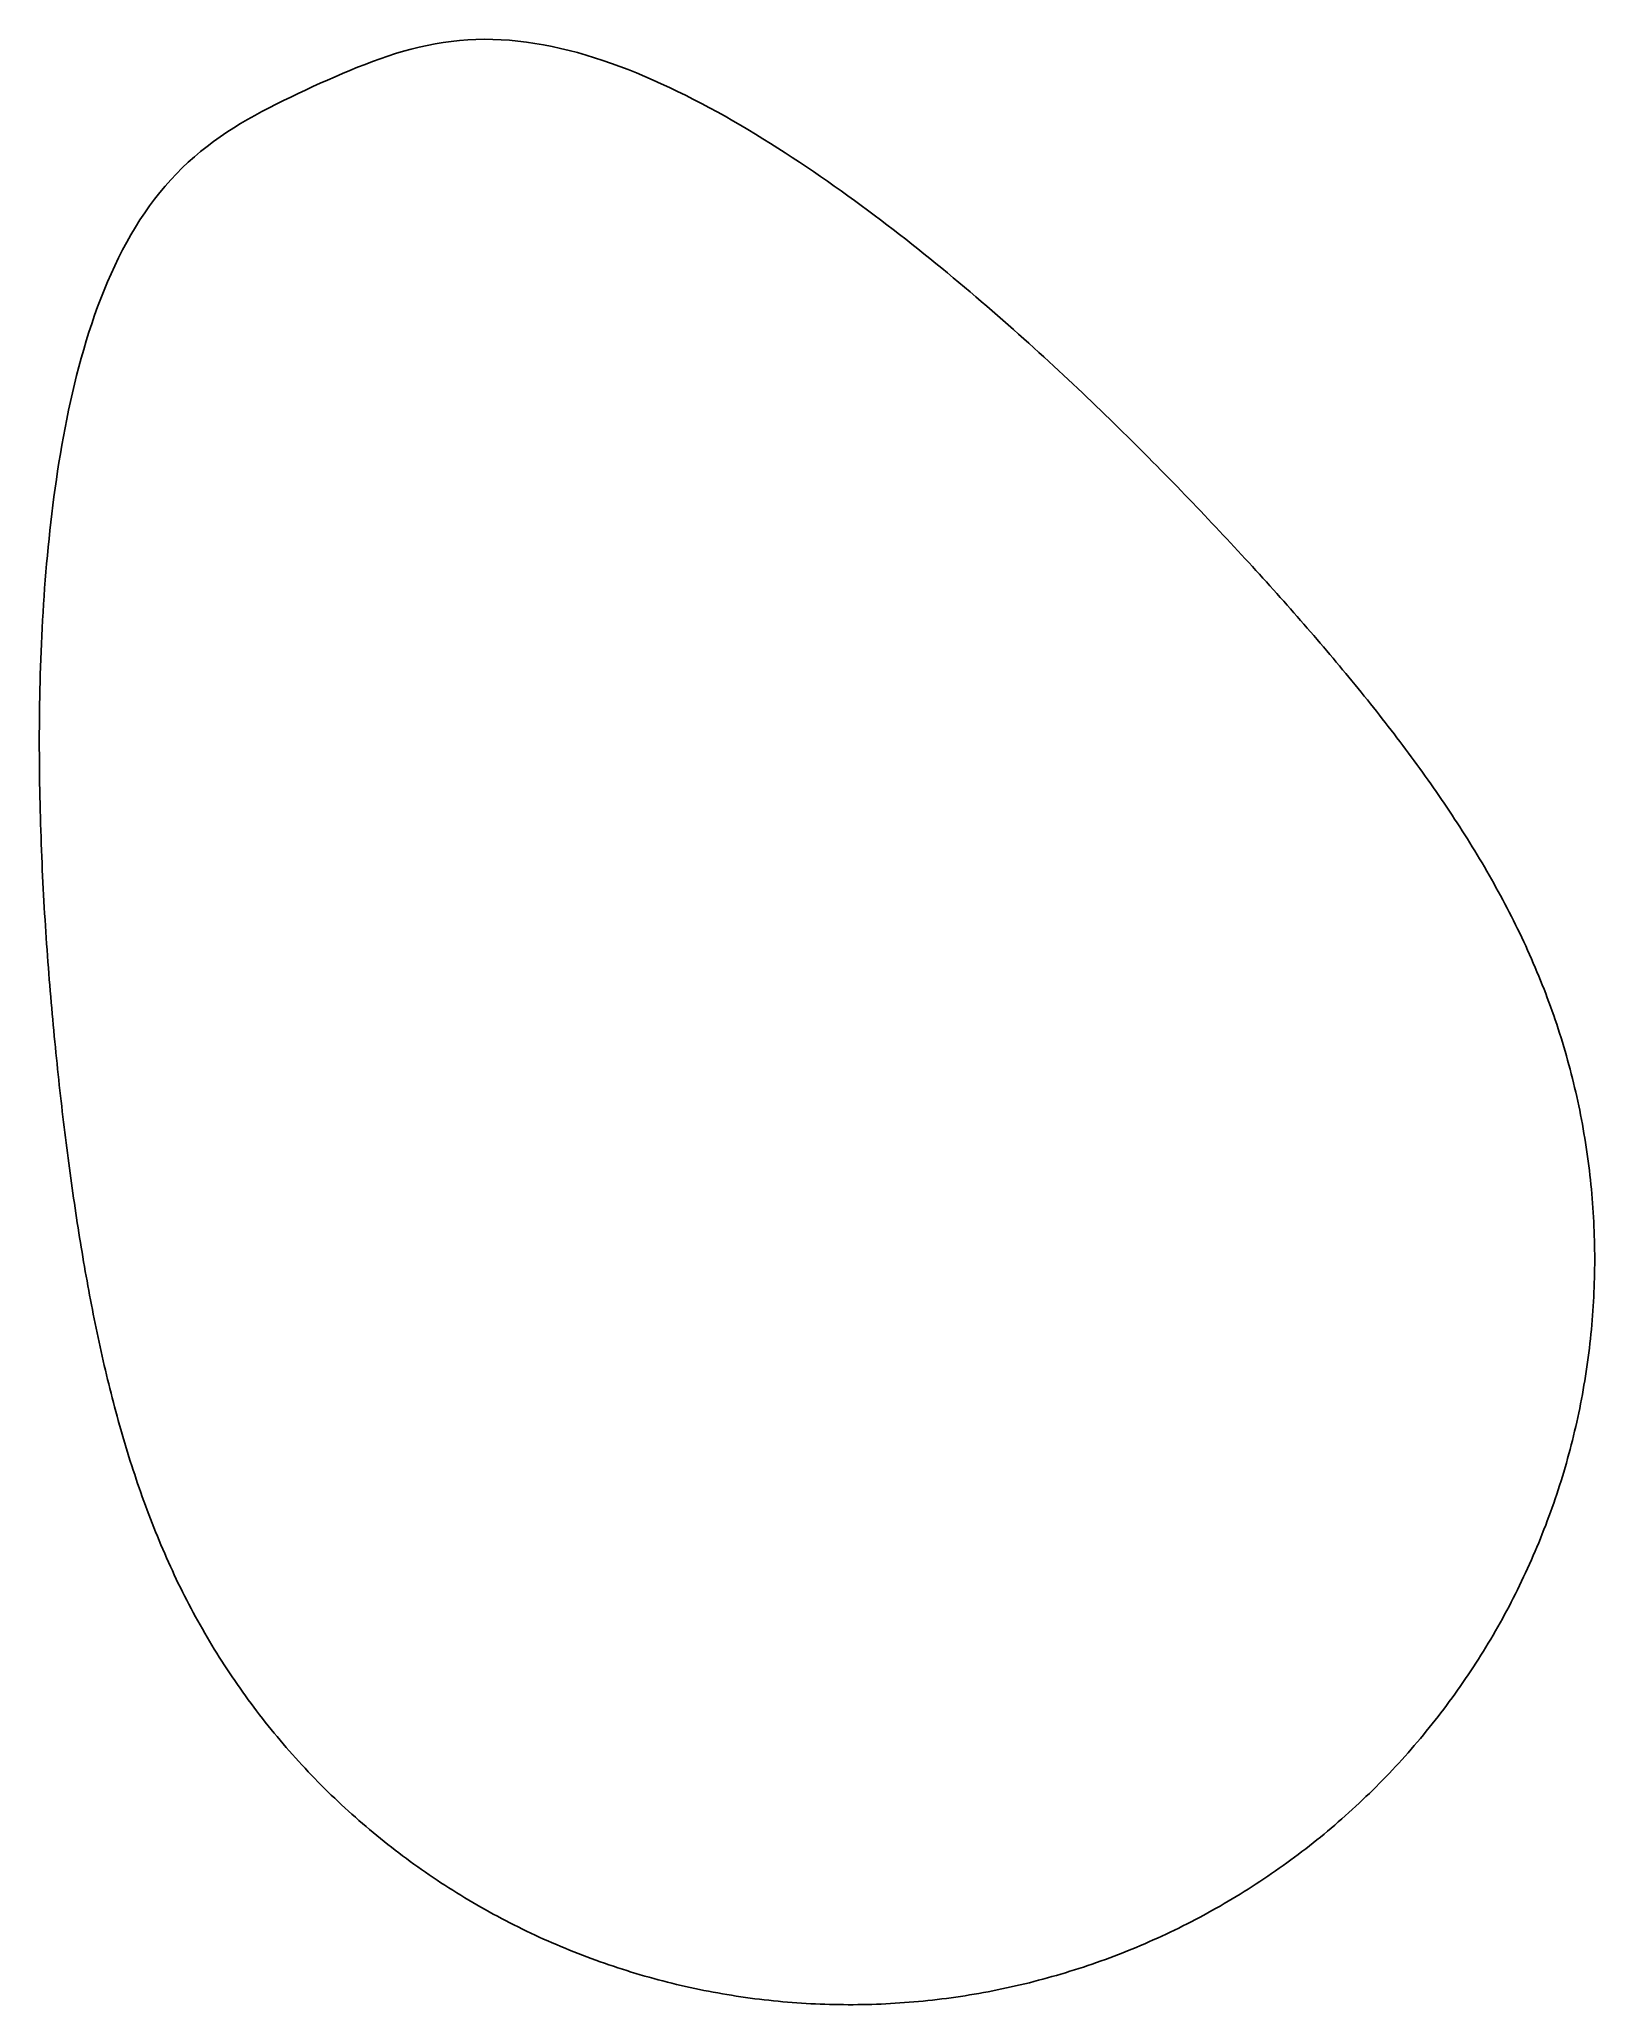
# Model space of a CAD drawing. Header units: metres. Extents: x -19.4 to 17.8, y -17.8 to 29.1.
import ezdxf

# ---------------------------------------------------------------- set-up
doc = ezdxf.new("R2010")
doc.units = ezdxf.units.M

msp = doc.modelspace()

# ---------------------------------------------------------------- linework, layer by layer
for p, q in [((-9.317, 29.11), (-9.512, 29.089)), ((-9.12, 29.125), (-9.317, 29.11)), ((-8.922, 29.134), (-9.12, 29.125)), ((-8.723, 29.138), (-8.922, 29.134)), ((-8.523, 29.136), (-8.723, 29.138)), ((-8.323, 29.128), (-8.523, 29.136)), ((-8.121, 29.114), (-8.323, 29.128)), ((-7.919, 29.095), (-8.121, 29.114)), ((-11.21, 28.675), (-11.392, 28.609)), ((-11.027, 28.739), (-11.21, 28.675)), ((-10.842, 28.798), (-11.027, 28.739)), ((-10.656, 28.854), (-10.842, 28.798)), ((-10.469, 28.905), (-10.656, 28.854)), ((-10.281, 28.952), (-10.469, 28.905)), ((-10.091, 28.994), (-10.281, 28.952)), ((-9.899, 29.031), (-10.091, 28.994)), ((-9.707, 29.063), (-9.899, 29.031)), ((-9.512, 29.089), (-9.707, 29.063)), ((-7.716, 29.071), (-7.919, 29.095)), ((-7.513, 29.041), (-7.716, 29.071)), ((-7.31, 29.006), (-7.513, 29.041)), ((-7.106, 28.966), (-7.31, 29.006)), ((-6.903, 28.922), (-7.106, 28.966)), ((-6.699, 28.872), (-6.903, 28.922)), ((-6.496, 28.819), (-6.699, 28.872)), ((-6.293, 28.761), (-6.496, 28.819)), ((-6.091, 28.699), (-6.293, 28.761)), ((-5.889, 28.633), (-6.091, 28.699)), ((-5.687, 28.563), (-5.889, 28.633)), ((-12.466, 28.166), (-12.643, 28.087)), ((-12.289, 28.244), (-12.466, 28.166)), ((-12.111, 28.321), (-12.289, 28.244)), ((-11.932, 28.396), (-12.111, 28.321)), ((-11.753, 28.469), (-11.932, 28.396)), ((-11.573, 28.54), (-11.753, 28.469)), ((-11.392, 28.609), (-11.573, 28.54)), ((-5.487, 28.49), (-5.687, 28.563)), ((-5.287, 28.414), (-5.487, 28.49)), ((-5.088, 28.334), (-5.287, 28.414)), ((-4.89, 28.252), (-5.088, 28.334)), ((-4.693, 28.166), (-4.89, 28.252)), ((-4.497, 28.078), (-4.693, 28.166)), ((-13.346, 27.76), (-13.52, 27.676)), ((-13.171, 27.844), (-13.346, 27.76)), ((-12.995, 27.926), (-13.171, 27.844)), ((-12.82, 28.007), (-12.995, 27.926)), ((-12.643, 28.087), (-12.82, 28.007)), ((-4.302, 27.988), (-4.497, 28.078)), ((-4.108, 27.895), (-4.302, 27.988)), ((-3.916, 27.801), (-4.108, 27.895)), ((-3.725, 27.704), (-3.916, 27.801)), ((-3.535, 27.605), (-3.725, 27.704)), ((-14.208, 27.319), (-14.377, 27.224)), ((-14.037, 27.411), (-14.208, 27.319)), ((-13.866, 27.501), (-14.037, 27.411)), ((-13.693, 27.589), (-13.866, 27.501)), ((-13.52, 27.676), (-13.693, 27.589)), ((-3.346, 27.505), (-3.535, 27.605)), ((-3.159, 27.403), (-3.346, 27.505)), ((-2.973, 27.299), (-3.159, 27.403)), ((-2.789, 27.194), (-2.973, 27.299)), ((-15.033, 26.811), (-15.191, 26.699)), ((-14.872, 26.92), (-15.033, 26.811)), ((-14.709, 27.025), (-14.872, 26.92)), ((-14.544, 27.126), (-14.709, 27.025)), ((-14.377, 27.224), (-14.544, 27.126)), ((-2.606, 27.088), (-2.789, 27.194)), ((-2.425, 26.981), (-2.606, 27.088)), ((-2.245, 26.872), (-2.425, 26.981)), ((-2.066, 26.763), (-2.245, 26.872)), ((-1.889, 26.653), (-2.066, 26.763)), ((-15.649, 26.334), (-15.795, 26.203)), ((-15.499, 26.46), (-15.649, 26.334)), ((-15.347, 26.581), (-15.499, 26.46)), ((-15.191, 26.699), (-15.347, 26.581)), ((-1.713, 26.542), (-1.889, 26.653)), ((-1.539, 26.43), (-1.713, 26.542)), ((-1.367, 26.318), (-1.539, 26.43)), ((-1.196, 26.205), (-1.367, 26.318)), ((-16.077, 25.928), (-16.213, 25.783)), ((-15.938, 26.068), (-16.077, 25.928)), ((-15.795, 26.203), (-15.938, 26.068)), ((-1.026, 26.091), (-1.196, 26.205)), ((-0.858, 25.977), (-1.026, 26.091)), ((-0.691, 25.863), (-0.858, 25.977)), ((-0.526, 25.749), (-0.691, 25.863)), ((-16.473, 25.48), (-16.598, 25.322)), ((-16.345, 25.634), (-16.473, 25.48)), ((-16.213, 25.783), (-16.345, 25.634)), ((-0.363, 25.634), (-0.526, 25.749)), ((-0.201, 25.518), (-0.363, 25.634)), ((-0.04, 25.403), (-0.201, 25.518)), ((0.119, 25.287), (-0.04, 25.403)), ((-16.835, 24.993), (-16.949, 24.823)), ((-16.718, 25.16), (-16.835, 24.993)), ((-16.598, 25.322), (-16.718, 25.16)), ((0.277, 25.172), (0.119, 25.287)), ((0.433, 25.056), (0.277, 25.172)), ((0.588, 24.94), (0.433, 25.056)), ((0.742, 24.825), (0.588, 24.94)), ((-17.164, 24.472), (-17.266, 24.291)), ((-17.058, 24.649), (-17.164, 24.472)), ((-16.949, 24.823), (-17.058, 24.649)), ((0.894, 24.709), (0.742, 24.825)), ((1.045, 24.593), (0.894, 24.709)), ((1.194, 24.477), (1.045, 24.593)), ((1.342, 24.362), (1.194, 24.477)), ((-17.365, 24.107), (-17.46, 23.921)), ((-17.266, 24.291), (-17.365, 24.107)), ((1.489, 24.247), (1.342, 24.362)), ((1.634, 24.131), (1.489, 24.247)), ((1.778, 24.016), (1.634, 24.131)), ((1.921, 23.901), (1.778, 24.016)), ((-17.64, 23.539), (-17.724, 23.345)), ((-17.551, 23.731), (-17.64, 23.539)), ((-17.46, 23.921), (-17.551, 23.731)), ((2.062, 23.786), (1.921, 23.901)), ((2.202, 23.672), (2.062, 23.786)), ((2.341, 23.558), (2.202, 23.672)), ((2.479, 23.444), (2.341, 23.558)), ((-17.806, 23.149), (-17.884, 22.951)), ((-17.724, 23.345), (-17.806, 23.149)), ((2.615, 23.33), (2.479, 23.444)), ((2.751, 23.216), (2.615, 23.33)), ((2.885, 23.103), (2.751, 23.216)), ((3.018, 22.99), (2.885, 23.103)), ((-18.032, 22.549), (-18.102, 22.346)), ((-17.96, 22.751), (-18.032, 22.549)), ((-17.884, 22.951), (-17.96, 22.751)), ((3.149, 22.877), (3.018, 22.99)), ((3.28, 22.765), (3.149, 22.877)), ((3.409, 22.653), (3.28, 22.765)), ((3.537, 22.541), (3.409, 22.653)), ((3.665, 22.43), (3.537, 22.541)), ((-18.168, 22.142), (-18.232, 21.937)), ((-18.102, 22.346), (-18.168, 22.142)), ((3.791, 22.319), (3.665, 22.43)), ((3.916, 22.208), (3.791, 22.319)), ((4.04, 22.098), (3.916, 22.208)), ((4.163, 21.987), (4.04, 22.098)), ((-18.293, 21.731), (-18.352, 21.525)), ((-18.232, 21.937), (-18.293, 21.731)), ((4.285, 21.878), (4.163, 21.987)), ((4.406, 21.768), (4.285, 21.878)), ((4.526, 21.659), (4.406, 21.768)), ((4.645, 21.551), (4.526, 21.659)), ((-18.408, 21.318), (-18.462, 21.11)), ((-18.352, 21.525), (-18.408, 21.318)), ((4.763, 21.442), (4.645, 21.551)), ((4.88, 21.334), (4.763, 21.442)), ((4.996, 21.227), (4.88, 21.334)), ((5.111, 21.12), (4.996, 21.227)), ((-18.562, 20.694), (-18.609, 20.485)), ((-18.513, 20.902), (-18.562, 20.694)), ((-18.462, 21.11), (-18.513, 20.902)), ((5.225, 21.013), (5.111, 21.12)), ((5.338, 20.906), (5.225, 21.013)), ((5.451, 20.8), (5.338, 20.906)), ((5.562, 20.694), (5.451, 20.8)), ((5.673, 20.589), (5.562, 20.694)), ((-18.654, 20.277), (-18.697, 20.069)), ((-18.609, 20.485), (-18.654, 20.277)), ((5.783, 20.484), (5.673, 20.589)), ((5.892, 20.379), (5.783, 20.484)), ((6.001, 20.275), (5.892, 20.379)), ((6.108, 20.171), (6.001, 20.275)), ((-18.738, 19.861), (-18.777, 19.653)), ((-18.697, 20.069), (-18.738, 19.861)), ((6.215, 20.067), (6.108, 20.171)), ((6.321, 19.964), (6.215, 20.067)), ((6.426, 19.861), (6.321, 19.964)), ((6.53, 19.759), (6.426, 19.861)), ((6.634, 19.656), (6.53, 19.759)), ((-18.814, 19.446), (-18.85, 19.239)), ((-18.777, 19.653), (-18.814, 19.446)), ((6.737, 19.555), (6.634, 19.656)), ((6.839, 19.453), (6.737, 19.555)), ((6.94, 19.352), (6.839, 19.453)), ((7.041, 19.251), (6.94, 19.352)), ((7.141, 19.151), (7.041, 19.251)), ((-18.916, 18.827), (-18.946, 18.622)), ((-18.884, 19.033), (-18.916, 18.827)), ((-18.85, 19.239), (-18.884, 19.033)), ((7.241, 19.05), (7.141, 19.151)), ((7.339, 18.951), (7.241, 19.05)), ((7.438, 18.851), (7.339, 18.951)), ((7.535, 18.752), (7.438, 18.851)), ((-18.976, 18.417), (-19.003, 18.213)), ((-18.946, 18.622), (-18.976, 18.417)), ((7.632, 18.653), (7.535, 18.752)), ((7.728, 18.554), (7.632, 18.653)), ((7.824, 18.456), (7.728, 18.554)), ((7.919, 18.358), (7.824, 18.456)), ((8.013, 18.26), (7.919, 18.358)), ((-19.029, 18.01), (-19.054, 17.808)), ((-19.003, 18.213), (-19.029, 18.01)), ((8.107, 18.163), (8.013, 18.26)), ((8.201, 18.066), (8.107, 18.163)), ((8.293, 17.969), (8.201, 18.066)), ((8.386, 17.873), (8.293, 17.969)), ((8.477, 17.776), (8.386, 17.873)), ((-19.1, 17.406), (-19.121, 17.206)), ((-19.078, 17.606), (-19.1, 17.406)), ((-19.054, 17.808), (-19.078, 17.606)), ((8.568, 17.68), (8.477, 17.776)), ((8.659, 17.585), (8.568, 17.68)), ((8.749, 17.489), (8.659, 17.585)), ((8.839, 17.394), (8.749, 17.489)), ((8.928, 17.299), (8.839, 17.394)), ((-19.141, 17.007), (-19.16, 16.81)), ((-19.121, 17.206), (-19.141, 17.007)), ((9.016, 17.204), (8.928, 17.299)), ((9.104, 17.11), (9.016, 17.204)), ((9.192, 17.016), (9.104, 17.11)), ((9.279, 16.921), (9.192, 17.016)), ((9.366, 16.828), (9.279, 16.921)), ((-19.178, 16.613), (-19.195, 16.417)), ((-19.16, 16.81), (-19.178, 16.613)), ((9.452, 16.734), (9.366, 16.828)), ((9.538, 16.641), (9.452, 16.734)), ((9.623, 16.547), (9.538, 16.641)), ((9.708, 16.454), (9.623, 16.547)), ((9.793, 16.362), (9.708, 16.454)), ((-19.225, 16.029), (-19.239, 15.836)), ((-19.21, 16.223), (-19.225, 16.029)), ((-19.195, 16.417), (-19.21, 16.223)), ((9.877, 16.269), (9.793, 16.362)), ((9.96, 16.177), (9.877, 16.269)), ((10.044, 16.084), (9.96, 16.177)), ((10.126, 15.992), (10.044, 16.084)), ((10.209, 15.9), (10.126, 15.992)), ((-19.251, 15.645), (-19.263, 15.454)), ((-19.239, 15.836), (-19.251, 15.645)), ((10.291, 15.808), (10.209, 15.9)), ((10.372, 15.717), (10.291, 15.808)), ((10.454, 15.625), (10.372, 15.717)), ((10.535, 15.534), (10.454, 15.625)), ((10.615, 15.442), (10.535, 15.534)), ((-19.284, 15.076), (-19.294, 14.889)), ((-19.274, 15.265), (-19.284, 15.076)), ((-19.263, 15.454), (-19.274, 15.265)), ((10.695, 15.351), (10.615, 15.442)), ((10.775, 15.26), (10.695, 15.351)), ((10.854, 15.169), (10.775, 15.26)), ((10.933, 15.078), (10.854, 15.169)), ((11.012, 14.988), (10.933, 15.078)), ((-19.302, 14.703), (-19.31, 14.518)), ((-19.294, 14.889), (-19.302, 14.703)), ((11.09, 14.897), (11.012, 14.988)), ((11.168, 14.806), (11.09, 14.897)), ((11.246, 14.716), (11.168, 14.806)), ((11.323, 14.625), (11.246, 14.716)), ((11.4, 14.535), (11.323, 14.625)), ((-19.324, 14.151), (-19.329, 13.969)), ((-19.317, 14.334), (-19.324, 14.151)), ((-19.31, 14.518), (-19.317, 14.334)), ((11.477, 14.444), (11.4, 14.535)), ((11.553, 14.354), (11.477, 14.444)), ((11.629, 14.264), (11.553, 14.354)), ((11.704, 14.174), (11.629, 14.264)), ((11.78, 14.083), (11.704, 14.174)), ((11.855, 13.993), (11.78, 14.083)), ((-19.334, 13.789), (-19.339, 13.609)), ((-19.329, 13.969), (-19.334, 13.789)), ((11.929, 13.903), (11.855, 13.993)), ((12.003, 13.813), (11.929, 13.903)), ((12.077, 13.723), (12.003, 13.813)), ((12.151, 13.632), (12.077, 13.723)), ((12.224, 13.542), (12.151, 13.632)), ((-19.346, 13.253), (-19.348, 13.077)), ((-19.343, 13.431), (-19.346, 13.253)), ((-19.339, 13.609), (-19.343, 13.431)), ((12.297, 13.452), (12.224, 13.542)), ((12.37, 13.362), (12.297, 13.452)), ((12.442, 13.271), (12.37, 13.362)), ((12.514, 13.181), (12.442, 13.271)), ((12.586, 13.091), (12.514, 13.181)), ((-19.352, 12.728), (-19.353, 12.555)), ((-19.35, 12.902), (-19.352, 12.728)), ((-19.348, 13.077), (-19.35, 12.902)), ((12.657, 13), (12.586, 13.091)), ((12.728, 12.91), (12.657, 13)), ((12.799, 12.819), (12.728, 12.91)), ((12.869, 12.728), (12.799, 12.819)), ((12.939, 12.638), (12.869, 12.728)), ((-19.353, 12.555), (-19.353, 12.383)), ((-19.353, 12.383), (-19.353, 12.212)), ((-19.353, 12.212), (-19.352, 12.042)), ((13.009, 12.547), (12.939, 12.638)), ((13.078, 12.456), (13.009, 12.547)), ((13.147, 12.365), (13.078, 12.456)), ((13.216, 12.274), (13.147, 12.365)), ((13.284, 12.183), (13.216, 12.274)), ((-19.352, 12.042), (-19.351, 11.873)), ((-19.351, 11.873), (-19.35, 11.705)), ((13.352, 12.091), (13.284, 12.183)), ((13.42, 12), (13.352, 12.091)), ((13.488, 11.908), (13.42, 12)), ((13.555, 11.817), (13.488, 11.908)), ((13.621, 11.725), (13.555, 11.817)), ((-19.35, 11.705), (-19.348, 11.539)), ((-19.348, 11.539), (-19.346, 11.373)), ((-19.346, 11.373), (-19.343, 11.208)), ((13.688, 11.633), (13.621, 11.725)), ((13.754, 11.541), (13.688, 11.633)), ((13.819, 11.448), (13.754, 11.541)), ((13.884, 11.356), (13.819, 11.448)), ((13.949, 11.263), (13.884, 11.356)), ((-19.343, 11.208), (-19.34, 11.044)), ((-19.34, 11.044), (-19.336, 10.882)), ((-19.336, 10.882), (-19.332, 10.72)), ((14.014, 11.171), (13.949, 11.263)), ((14.078, 11.078), (14.014, 11.171)), ((14.142, 10.985), (14.078, 11.078)), ((14.205, 10.891), (14.142, 10.985)), ((14.268, 10.798), (14.205, 10.891)), ((14.331, 10.704), (14.268, 10.798)), ((-19.332, 10.72), (-19.328, 10.559)), ((-19.328, 10.559), (-19.323, 10.399)), ((-19.323, 10.399), (-19.318, 10.24)), ((14.393, 10.61), (14.331, 10.704)), ((14.455, 10.516), (14.393, 10.61)), ((14.517, 10.422), (14.455, 10.516)), ((14.578, 10.328), (14.517, 10.422)), ((14.639, 10.233), (14.578, 10.328)), ((-19.318, 10.24), (-19.312, 10.082)), ((-19.312, 10.082), (-19.307, 9.925)), ((-19.307, 9.925), (-19.301, 9.769)), ((14.699, 10.138), (14.639, 10.233)), ((14.759, 10.043), (14.699, 10.138)), ((14.818, 9.948), (14.759, 10.043)), ((14.877, 9.852), (14.818, 9.948)), ((-19.301, 9.769), (-19.294, 9.614)), ((-19.294, 9.614), (-19.288, 9.46)), ((-19.288, 9.46), (-19.281, 9.306)), ((14.936, 9.756), (14.877, 9.852)), ((14.994, 9.66), (14.936, 9.756)), ((15.052, 9.564), (14.994, 9.66)), ((15.109, 9.468), (15.052, 9.564)), ((15.166, 9.371), (15.109, 9.468)), ((-19.281, 9.306), (-19.274, 9.154)), ((-19.274, 9.154), (-19.266, 9.002)), ((-19.266, 9.002), (-19.258, 8.852)), ((15.222, 9.274), (15.166, 9.371)), ((15.278, 9.177), (15.222, 9.274)), ((15.334, 9.079), (15.278, 9.177)), ((15.389, 8.982), (15.334, 9.079)), ((15.443, 8.884), (15.389, 8.982)), ((-19.258, 8.852), (-19.25, 8.702)), ((-19.25, 8.702), (-19.242, 8.553)), ((-19.242, 8.553), (-19.233, 8.404)), ((15.497, 8.786), (15.443, 8.884)), ((15.551, 8.687), (15.497, 8.786)), ((15.604, 8.588), (15.551, 8.687)), ((15.656, 8.489), (15.604, 8.588)), ((15.708, 8.39), (15.656, 8.489)), ((-19.233, 8.404), (-19.225, 8.257)), ((-19.225, 8.257), (-19.216, 8.11)), ((-19.216, 8.11), (-19.206, 7.964)), ((15.76, 8.291), (15.708, 8.39)), ((15.811, 8.191), (15.76, 8.291)), ((15.861, 8.091), (15.811, 8.191)), ((15.911, 7.991), (15.861, 8.091)), ((15.96, 7.89), (15.911, 7.991)), ((-19.206, 7.964), (-19.197, 7.819)), ((-19.197, 7.819), (-19.187, 7.675)), ((-19.187, 7.675), (-19.178, 7.532)), ((-19.178, 7.532), (-19.167, 7.389)), ((16.009, 7.789), (15.96, 7.89)), ((16.057, 7.688), (16.009, 7.789)), ((16.105, 7.587), (16.057, 7.688)), ((16.152, 7.485), (16.105, 7.587)), ((-19.167, 7.389), (-19.157, 7.247)), ((-19.157, 7.247), (-19.147, 7.106)), ((-19.147, 7.106), (-19.136, 6.965)), ((16.198, 7.384), (16.152, 7.485)), ((16.244, 7.281), (16.198, 7.384)), ((16.29, 7.179), (16.244, 7.281)), ((16.334, 7.076), (16.29, 7.179)), ((16.379, 6.974), (16.334, 7.076)), ((-19.136, 6.965), (-19.125, 6.825)), ((-19.125, 6.825), (-19.114, 6.686)), ((-19.114, 6.686), (-19.103, 6.547)), ((16.422, 6.87), (16.379, 6.974)), ((16.465, 6.767), (16.422, 6.87)), ((16.507, 6.663), (16.465, 6.767)), ((16.549, 6.559), (16.507, 6.663)), ((-19.103, 6.547), (-19.092, 6.41)), ((-19.092, 6.41), (-19.08, 6.273)), ((-19.08, 6.273), (-19.068, 6.136)), ((-19.068, 6.136), (-19.057, 6)), ((16.59, 6.455), (16.549, 6.559)), ((16.63, 6.351), (16.59, 6.455)), ((16.669, 6.246), (16.63, 6.351)), ((16.708, 6.141), (16.669, 6.246)), ((16.747, 6.036), (16.708, 6.141)), ((-19.057, 6), (-19.045, 5.865)), ((-19.045, 5.865), (-19.032, 5.731)), ((-19.032, 5.731), (-19.02, 5.597)), ((16.784, 5.93), (16.747, 6.036)), ((16.821, 5.825), (16.784, 5.93)), ((16.858, 5.719), (16.821, 5.825)), ((16.893, 5.613), (16.858, 5.719)), ((-19.02, 5.597), (-19.008, 5.463)), ((-19.008, 5.463), (-18.995, 5.331)), ((-18.995, 5.331), (-18.982, 5.198)), ((-18.982, 5.198), (-18.969, 5.067)), ((16.928, 5.506), (16.893, 5.613)), ((16.962, 5.4), (16.928, 5.506)), ((16.996, 5.293), (16.962, 5.4)), ((17.029, 5.186), (16.996, 5.293)), ((17.061, 5.079), (17.029, 5.186)), ((-18.969, 5.067), (-18.956, 4.936)), ((-18.956, 4.936), (-18.943, 4.805)), ((-18.943, 4.805), (-18.93, 4.675)), ((17.093, 4.971), (17.061, 5.079)), ((17.124, 4.864), (17.093, 4.971)), ((17.154, 4.756), (17.124, 4.864)), ((17.184, 4.648), (17.154, 4.756)), ((-18.93, 4.675), (-18.916, 4.546)), ((-18.916, 4.546), (-18.903, 4.417)), ((-18.903, 4.417), (-18.889, 4.289)), ((-18.889, 4.289), (-18.875, 4.161)), ((17.212, 4.54), (17.184, 4.648)), ((17.241, 4.431), (17.212, 4.54)), ((17.268, 4.323), (17.241, 4.431)), ((17.295, 4.214), (17.268, 4.323)), ((-18.875, 4.161), (-18.861, 4.034)), ((-18.861, 4.034), (-18.847, 3.907)), ((-18.847, 3.907), (-18.832, 3.781)), ((-18.832, 3.781), (-18.818, 3.655)), ((17.321, 4.105), (17.295, 4.214)), ((17.347, 3.996), (17.321, 4.105)), ((17.371, 3.887), (17.347, 3.996)), ((17.395, 3.778), (17.371, 3.887)), ((17.419, 3.668), (17.395, 3.778)), ((-18.818, 3.655), (-18.803, 3.529)), ((-18.803, 3.529), (-18.789, 3.404)), ((-18.789, 3.404), (-18.774, 3.28)), ((17.442, 3.559), (17.419, 3.668)), ((17.464, 3.449), (17.442, 3.559)), ((17.485, 3.339), (17.464, 3.449)), ((17.506, 3.229), (17.485, 3.339)), ((-18.774, 3.28), (-18.759, 3.156)), ((-18.759, 3.156), (-18.744, 3.032)), ((-18.744, 3.032), (-18.728, 2.909)), ((-18.728, 2.909), (-18.713, 2.786)), ((17.526, 3.119), (17.506, 3.229)), ((17.545, 3.008), (17.526, 3.119)), ((17.563, 2.898), (17.545, 3.008)), ((17.581, 2.787), (17.563, 2.898)), ((-18.713, 2.786), (-18.697, 2.664)), ((-18.697, 2.664), (-18.682, 2.542)), ((-18.682, 2.542), (-18.666, 2.42)), ((-18.666, 2.42), (-18.65, 2.299)), ((17.599, 2.677), (17.581, 2.787)), ((17.615, 2.566), (17.599, 2.677)), ((17.631, 2.455), (17.615, 2.566)), ((17.646, 2.344), (17.631, 2.455)), ((-18.65, 2.299), (-18.634, 2.178)), ((-18.634, 2.178), (-18.617, 2.057)), ((-18.617, 2.057), (-18.601, 1.937)), ((-18.601, 1.937), (-18.584, 1.817)), ((17.66, 2.233), (17.646, 2.344)), ((17.674, 2.122), (17.66, 2.233)), ((17.687, 2.011), (17.674, 2.122)), ((17.699, 1.9), (17.687, 2.011)), ((17.711, 1.788), (17.699, 1.9)), ((-18.584, 1.817), (-18.567, 1.698)), ((-18.567, 1.698), (-18.55, 1.579)), ((-18.55, 1.579), (-18.533, 1.46)), ((-18.533, 1.46), (-18.516, 1.342)), ((17.722, 1.677), (17.711, 1.788)), ((17.732, 1.565), (17.722, 1.677)), ((17.741, 1.454), (17.732, 1.565)), ((17.75, 1.342), (17.741, 1.454)), ((-18.516, 1.342), (-18.499, 1.223)), ((-18.499, 1.223), (-18.481, 1.106)), ((-18.481, 1.106), (-18.463, 0.988)), ((-18.463, 0.988), (-18.445, 0.871)), ((17.758, 1.231), (17.75, 1.342)), ((17.766, 1.119), (17.758, 1.231)), ((17.772, 1.007), (17.766, 1.119)), ((17.778, 0.895), (17.772, 1.007)), ((-18.445, 0.871), (-18.427, 0.754)), ((-18.427, 0.754), (-18.408, 0.637)), ((-18.408, 0.637), (-18.39, 0.521)), ((-18.39, 0.521), (-18.371, 0.404)), ((17.784, 0.783), (17.778, 0.895)), ((17.788, 0.672), (17.784, 0.783)), ((17.792, 0.56), (17.788, 0.672)), ((17.795, 0.448), (17.792, 0.56)), ((-18.371, 0.404), (-18.352, 0.289)), ((-18.352, 0.289), (-18.333, 0.173)), ((-18.333, 0.173), (-18.314, 0.058)), ((-18.314, 0.058), (-18.294, -0.058)), ((17.798, 0.336), (17.795, 0.448)), ((17.799, 0.224), (17.798, 0.336)), ((17.801, 0.112), (17.799, 0.224)), ((17.801, 0), (17.801, 0.112)), ((17.801, 0), (17.801, 0)), ((-18.294, -0.058), (-18.274, -0.172)), ((-18.274, -0.172), (-18.254, -0.287)), ((-18.254, -0.287), (-18.234, -0.401)), ((-18.234, -0.401), (-18.213, -0.516)), ((17.792, -0.56), (17.795, -0.448)), ((17.795, -0.448), (17.798, -0.336)), ((17.798, -0.336), (17.799, -0.224)), ((17.799, -0.224), (17.801, -0.112)), ((17.801, -0.112), (17.801, 0)), ((-18.213, -0.516), (-18.193, -0.63)), ((-18.193, -0.63), (-18.172, -0.743)), ((-18.172, -0.743), (-18.15, -0.857)), ((-18.15, -0.857), (-18.129, -0.97)), ((17.772, -1.007), (17.778, -0.895)), ((17.778, -0.895), (17.784, -0.783)), ((17.784, -0.783), (17.788, -0.672)), ((17.788, -0.672), (17.792, -0.56)), ((-18.129, -0.97), (-18.107, -1.083)), ((-18.107, -1.083), (-18.085, -1.196)), ((-18.085, -1.196), (-18.063, -1.309)), ((-18.063, -1.309), (-18.041, -1.421)), ((17.741, -1.454), (17.75, -1.342)), ((17.75, -1.342), (17.758, -1.231)), ((17.758, -1.231), (17.766, -1.119)), ((17.766, -1.119), (17.772, -1.007)), ((-18.041, -1.421), (-18.018, -1.534)), ((-18.018, -1.534), (-17.995, -1.646)), ((-17.995, -1.646), (-17.971, -1.758)), ((-17.971, -1.758), (-17.948, -1.869)), ((-17.948, -1.869), (-17.924, -1.981)), ((17.699, -1.9), (17.711, -1.788)), ((17.711, -1.788), (17.722, -1.677)), ((17.722, -1.677), (17.732, -1.565)), ((17.732, -1.565), (17.741, -1.454)), ((-17.924, -1.981), (-17.9, -2.092)), ((-17.9, -2.092), (-17.875, -2.203)), ((-17.875, -2.203), (-17.85, -2.314)), ((-17.85, -2.314), (-17.825, -2.425)), ((17.631, -2.455), (17.646, -2.344)), ((17.646, -2.344), (17.66, -2.233)), ((17.66, -2.233), (17.674, -2.122)), ((17.674, -2.122), (17.687, -2.011)), ((17.687, -2.011), (17.699, -1.9)), ((-17.825, -2.425), (-17.8, -2.536)), ((-17.8, -2.536), (-17.774, -2.646)), ((-17.774, -2.646), (-17.748, -2.757)), ((-17.748, -2.757), (-17.721, -2.867)), ((17.563, -2.898), (17.581, -2.787)), ((17.581, -2.787), (17.598, -2.677)), ((17.598, -2.677), (17.615, -2.566)), ((17.615, -2.566), (17.631, -2.455)), ((-17.721, -2.867), (-17.694, -2.977)), ((-17.694, -2.977), (-17.667, -3.087)), ((-17.667, -3.087), (-17.639, -3.196)), ((-17.639, -3.196), (-17.611, -3.306)), ((17.485, -3.339), (17.506, -3.229)), ((17.506, -3.229), (17.526, -3.119)), ((17.526, -3.119), (17.545, -3.008)), ((17.545, -3.008), (17.563, -2.898)), ((-17.611, -3.306), (-17.583, -3.415)), ((-17.583, -3.415), (-17.555, -3.524)), ((-17.555, -3.524), (-17.525, -3.633)), ((-17.525, -3.633), (-17.496, -3.742)), ((-17.496, -3.742), (-17.466, -3.851)), ((17.395, -3.778), (17.419, -3.668)), ((17.419, -3.668), (17.442, -3.559)), ((17.442, -3.559), (17.464, -3.449)), ((17.464, -3.449), (17.485, -3.339)), ((-17.466, -3.851), (-17.436, -3.959)), ((-17.436, -3.959), (-17.405, -4.067)), ((-17.405, -4.067), (-17.374, -4.176)), ((-17.374, -4.176), (-17.343, -4.283)), ((17.268, -4.323), (17.295, -4.214)), ((17.295, -4.214), (17.321, -4.105)), ((17.321, -4.105), (17.347, -3.996)), ((17.347, -3.996), (17.371, -3.887)), ((17.371, -3.887), (17.395, -3.778)), ((-17.343, -4.283), (-17.311, -4.391)), ((-17.311, -4.391), (-17.278, -4.499)), ((-17.278, -4.499), (-17.246, -4.606)), ((-17.246, -4.606), (-17.213, -4.714)), ((17.154, -4.756), (17.183, -4.648)), ((17.183, -4.648), (17.212, -4.54)), ((17.212, -4.54), (17.241, -4.431)), ((17.241, -4.431), (17.268, -4.323)), ((-17.213, -4.714), (-17.179, -4.821)), ((-17.179, -4.821), (-17.145, -4.928)), ((-17.145, -4.928), (-17.11, -5.035)), ((-17.11, -5.035), (-17.075, -5.141)), ((-17.075, -5.141), (-17.04, -5.248)), ((17.029, -5.186), (17.061, -5.079)), ((17.061, -5.079), (17.093, -4.971)), ((17.093, -4.971), (17.124, -4.864)), ((17.124, -4.864), (17.154, -4.756)), ((-17.04, -5.248), (-17.004, -5.354)), ((-17.004, -5.354), (-16.967, -5.46)), ((-16.967, -5.46), (-16.93, -5.566)), ((-16.93, -5.566), (-16.893, -5.671)), ((16.857, -5.719), (16.893, -5.612)), ((16.893, -5.612), (16.928, -5.506)), ((16.928, -5.506), (16.962, -5.4)), ((16.962, -5.4), (16.996, -5.293)), ((16.996, -5.293), (17.029, -5.186)), ((-16.893, -5.671), (-16.855, -5.777)), ((-16.855, -5.777), (-16.816, -5.882)), ((-16.816, -5.882), (-16.777, -5.987)), ((-16.777, -5.987), (-16.738, -6.092)), ((-16.738, -6.092), (-16.698, -6.197)), ((16.708, -6.141), (16.746, -6.036)), ((16.746, -6.036), (16.784, -5.93)), ((16.784, -5.93), (16.821, -5.825)), ((16.821, -5.825), (16.857, -5.719)), ((-16.698, -6.197), (-16.657, -6.301)), ((-16.657, -6.301), (-16.616, -6.405)), ((-16.616, -6.405), (-16.575, -6.509)), ((-16.575, -6.509), (-16.532, -6.613)), ((16.507, -6.663), (16.548, -6.559)), ((16.548, -6.559), (16.589, -6.455)), ((16.589, -6.455), (16.63, -6.351)), ((16.63, -6.351), (16.669, -6.246)), ((16.669, -6.246), (16.708, -6.141)), ((-16.532, -6.613), (-16.49, -6.717)), ((-16.49, -6.717), (-16.447, -6.82)), ((-16.447, -6.82), (-16.403, -6.923)), ((-16.403, -6.923), (-16.358, -7.026)), ((-16.358, -7.026), (-16.313, -7.128)), ((16.334, -7.076), (16.378, -6.973)), ((16.378, -6.973), (16.422, -6.87)), ((16.422, -6.87), (16.465, -6.767)), ((16.465, -6.767), (16.507, -6.663)), ((-16.313, -7.128), (-16.268, -7.231)), ((-16.268, -7.231), (-16.222, -7.333)), ((-16.222, -7.333), (-16.175, -7.434)), ((-16.175, -7.434), (-16.128, -7.536)), ((16.103, -7.586), (16.151, -7.485)), ((16.151, -7.485), (16.198, -7.383)), ((16.198, -7.383), (16.244, -7.281)), ((16.244, -7.281), (16.289, -7.179)), ((16.289, -7.179), (16.334, -7.076)), ((-16.128, -7.536), (-16.08, -7.637)), ((-16.08, -7.637), (-16.032, -7.738)), ((-16.032, -7.738), (-15.982, -7.839)), ((-15.982, -7.839), (-15.933, -7.939)), ((-15.933, -7.939), (-15.883, -8.039)), ((15.907, -7.989), (15.957, -7.889)), ((15.957, -7.889), (16.007, -7.788)), ((16.007, -7.788), (16.055, -7.687)), ((16.055, -7.687), (16.103, -7.586)), ((-15.883, -8.039), (-15.832, -8.139)), ((-15.832, -8.139), (-15.78, -8.238)), ((-15.78, -8.238), (-15.728, -8.337)), ((-15.728, -8.337), (-15.675, -8.436)), ((-15.675, -8.436), (-15.622, -8.535)), ((15.648, -8.485), (15.701, -8.387)), ((15.701, -8.387), (15.754, -8.288)), ((15.754, -8.288), (15.806, -8.188)), ((15.806, -8.188), (15.857, -8.089)), ((15.857, -8.089), (15.907, -7.989)), ((-15.622, -8.535), (-15.568, -8.633)), ((-15.568, -8.633), (-15.513, -8.73)), ((-15.513, -8.73), (-15.458, -8.828)), ((-15.458, -8.828), (-15.402, -8.925)), ((15.374, -8.973), (15.43, -8.876)), ((15.43, -8.876), (15.486, -8.779)), ((15.486, -8.779), (15.54, -8.681)), ((15.54, -8.681), (15.595, -8.583)), ((15.595, -8.583), (15.648, -8.485)), ((-15.402, -8.925), (-15.346, -9.021)), ((-15.346, -9.021), (-15.289, -9.118)), ((-15.289, -9.118), (-15.231, -9.214)), ((-15.231, -9.214), (-15.173, -9.309)), ((-15.173, -9.309), (-15.114, -9.405)), ((15.084, -9.452), (15.143, -9.357)), ((15.143, -9.357), (15.202, -9.262)), ((15.202, -9.262), (15.26, -9.166)), ((15.26, -9.166), (15.317, -9.07)), ((15.317, -9.07), (15.374, -8.973)), ((-15.114, -9.405), (-15.054, -9.499)), ((-15.054, -9.499), (-14.994, -9.594)), ((-14.994, -9.594), (-14.934, -9.688)), ((-14.934, -9.688), (-14.873, -9.782)), ((-14.873, -9.782), (-14.811, -9.875)), ((14.779, -9.922), (14.842, -9.828)), ((14.842, -9.828), (14.903, -9.735)), ((14.903, -9.735), (14.964, -9.641)), ((14.964, -9.641), (15.024, -9.547)), ((15.024, -9.547), (15.084, -9.452)), ((-14.811, -9.875), (-14.748, -9.968)), ((-14.748, -9.968), (-14.685, -10.061)), ((-14.685, -10.061), (-14.622, -10.153)), ((-14.622, -10.153), (-14.558, -10.245)), ((-14.558, -10.245), (-14.493, -10.336)), ((14.46, -10.381), (14.525, -10.29)), ((14.525, -10.29), (14.59, -10.199)), ((14.59, -10.199), (14.654, -10.107)), ((14.654, -10.107), (14.717, -10.014)), ((14.717, -10.014), (14.779, -9.922)), ((-14.493, -10.336), (-14.428, -10.427)), ((-14.428, -10.427), (-14.362, -10.517)), ((-14.362, -10.517), (-14.295, -10.608)), ((-14.295, -10.608), (-14.228, -10.697)), ((-14.228, -10.697), (-14.161, -10.786)), ((-14.161, -10.786), (-14.093, -10.875)), ((14.127, -10.831), (14.195, -10.742)), ((14.195, -10.742), (14.262, -10.652)), ((14.262, -10.652), (14.328, -10.562)), ((14.328, -10.562), (14.395, -10.472)), ((14.395, -10.472), (14.46, -10.381)), ((-14.093, -10.875), (-14.024, -10.964)), ((-14.024, -10.964), (-13.955, -11.052)), ((-13.955, -11.052), (-13.885, -11.139)), ((-13.885, -11.139), (-13.815, -11.226)), ((-13.815, -11.226), (-13.744, -11.313)), ((13.779, -11.27), (13.85, -11.183)), ((13.85, -11.183), (13.92, -11.096)), ((13.92, -11.096), (13.989, -11.008)), ((13.989, -11.008), (14.058, -10.92)), ((14.058, -10.92), (14.127, -10.831)), ((-13.744, -11.313), (-13.672, -11.399)), ((-13.672, -11.399), (-13.6, -11.485)), ((-13.6, -11.485), (-13.528, -11.57)), ((-13.528, -11.57), (-13.455, -11.655)), ((-13.455, -11.655), (-13.381, -11.74)), ((13.344, -11.782), (13.418, -11.697)), ((13.418, -11.697), (13.491, -11.613)), ((13.491, -11.613), (13.564, -11.528)), ((13.564, -11.528), (13.636, -11.442)), ((13.636, -11.442), (13.708, -11.356)), ((13.708, -11.356), (13.779, -11.27)), ((-13.381, -11.74), (-13.307, -11.824)), ((-13.307, -11.824), (-13.232, -11.907)), ((-13.232, -11.907), (-13.157, -11.99)), ((-13.157, -11.99), (-13.082, -12.072)), ((-13.082, -12.072), (-13.005, -12.155)), ((-13.005, -12.155), (-12.929, -12.236)), ((12.89, -12.277), (12.967, -12.195)), ((12.967, -12.195), (13.044, -12.114)), ((13.044, -12.114), (13.119, -12.031)), ((13.119, -12.031), (13.195, -11.949)), ((13.195, -11.949), (13.27, -11.865)), ((13.27, -11.865), (13.344, -11.782)), ((-12.929, -12.236), (-12.851, -12.317)), ((-12.851, -12.317), (-12.774, -12.398)), ((-12.774, -12.398), (-12.696, -12.478)), ((-12.696, -12.478), (-12.617, -12.557)), ((-12.617, -12.557), (-12.538, -12.637)), ((-12.538, -12.637), (-12.458, -12.715)), ((12.498, -12.676), (12.577, -12.597)), ((12.577, -12.597), (12.656, -12.518)), ((12.656, -12.518), (12.735, -12.438)), ((12.735, -12.438), (12.813, -12.357)), ((12.813, -12.357), (12.89, -12.277)), ((-12.458, -12.715), (-12.378, -12.793)), ((-12.378, -12.793), (-12.297, -12.871)), ((-12.297, -12.871), (-12.216, -12.948)), ((-12.216, -12.948), (-12.134, -13.024)), ((-12.134, -13.024), (-12.052, -13.101)), ((-12.052, -13.101), (-11.969, -13.176)), ((11.928, -13.214), (12.011, -13.138)), ((12.011, -13.138), (12.093, -13.063)), ((12.093, -13.063), (12.175, -12.986)), ((12.175, -12.986), (12.256, -12.909)), ((12.256, -12.909), (12.337, -12.832)), ((12.337, -12.832), (12.418, -12.754)), ((12.418, -12.754), (12.498, -12.676)), ((-11.969, -13.176), (-11.886, -13.251)), ((-11.886, -13.251), (-11.803, -13.326)), ((-11.803, -13.326), (-11.719, -13.4)), ((-11.719, -13.4), (-11.634, -13.473)), ((-11.634, -13.473), (-11.549, -13.546)), ((-11.549, -13.546), (-11.464, -13.618)), ((11.421, -13.654), (11.506, -13.582)), ((11.506, -13.582), (11.592, -13.51)), ((11.592, -13.51), (11.676, -13.436)), ((11.676, -13.436), (11.761, -13.363)), ((11.761, -13.363), (11.844, -13.288)), ((11.844, -13.288), (11.928, -13.214)), ((-11.464, -13.618), (-11.378, -13.69)), ((-11.378, -13.69), (-11.291, -13.761)), ((-11.291, -13.761), (-11.205, -13.832)), ((-11.205, -13.832), (-11.117, -13.902)), ((-11.117, -13.902), (-11.03, -13.972)), ((-11.03, -13.972), (-10.942, -14.041)), ((-10.942, -14.041), (-10.853, -14.11)), ((10.809, -14.144), (10.897, -14.075)), ((10.897, -14.075), (10.986, -14.007)), ((10.986, -14.007), (11.074, -13.937)), ((11.074, -13.937), (11.161, -13.867)), ((11.161, -13.867), (11.248, -13.797)), ((11.248, -13.797), (11.335, -13.726)), ((11.335, -13.726), (11.421, -13.654)), ((-10.853, -14.11), (-10.764, -14.178)), ((-10.764, -14.178), (-10.675, -14.245)), ((-10.675, -14.245), (-10.585, -14.312)), ((-10.585, -14.312), (-10.495, -14.378)), ((-10.495, -14.378), (-10.404, -14.444)), ((-10.404, -14.444), (-10.313, -14.509)), ((-10.313, -14.509), (-10.222, -14.574)), ((10.176, -14.606), (10.267, -14.541)), ((10.267, -14.541), (10.359, -14.477)), ((10.359, -14.477), (10.45, -14.411)), ((10.45, -14.411), (10.54, -14.345)), ((10.54, -14.345), (10.63, -14.279)), ((10.63, -14.279), (10.72, -14.211)), ((10.72, -14.211), (10.809, -14.144)), ((-10.222, -14.574), (-10.13, -14.638)), ((-10.13, -14.638), (-10.038, -14.701)), ((-10.038, -14.701), (-9.945, -14.764)), ((-9.945, -14.764), (-9.852, -14.826)), ((-9.852, -14.826), (-9.758, -14.888)), ((-9.758, -14.888), (-9.665, -14.949)), ((-9.665, -14.949), (-9.57, -15.009)), ((-9.57, -15.009), (-9.476, -15.069)), ((9.523, -15.039), (9.617, -14.979)), ((9.617, -14.979), (9.711, -14.918)), ((9.711, -14.918), (9.805, -14.857)), ((9.805, -14.857), (9.898, -14.795)), ((9.898, -14.795), (9.991, -14.733)), ((9.991, -14.733), (10.084, -14.669)), ((10.084, -14.669), (10.176, -14.606)), ((-9.476, -15.069), (-9.381, -15.129)), ((-9.381, -15.129), (-9.285, -15.187)), ((-9.285, -15.187), (-9.19, -15.245)), ((-9.19, -15.245), (-9.094, -15.303)), ((-9.094, -15.303), (-8.997, -15.36)), ((-8.997, -15.36), (-8.9, -15.416)), ((-8.9, -15.416), (-8.803, -15.472)), ((-8.803, -15.472), (-8.706, -15.527)), ((8.755, -15.499), (8.852, -15.444)), ((8.852, -15.444), (8.949, -15.388)), ((8.949, -15.388), (9.045, -15.331)), ((9.045, -15.331), (9.142, -15.274)), ((9.142, -15.274), (9.238, -15.216)), ((9.238, -15.216), (9.333, -15.158)), ((9.333, -15.158), (9.428, -15.099)), ((9.428, -15.099), (9.523, -15.039)), ((-8.706, -15.527), (-8.608, -15.581)), ((-8.608, -15.581), (-8.51, -15.635)), ((-8.51, -15.635), (-8.411, -15.688)), ((-8.411, -15.688), (-8.312, -15.741)), ((-8.312, -15.741), (-8.213, -15.793)), ((-8.213, -15.793), (-8.114, -15.844)), ((-8.114, -15.844), (-8.014, -15.895)), ((-8.014, -15.895), (-7.914, -15.945)), ((-7.914, -15.945), (-7.813, -15.994)), ((7.864, -15.97), (7.964, -15.92)), ((7.964, -15.92), (8.064, -15.87)), ((8.064, -15.87), (8.164, -15.819)), ((8.164, -15.819), (8.263, -15.767)), ((8.263, -15.767), (8.362, -15.715)), ((8.362, -15.715), (8.461, -15.662)), ((8.461, -15.662), (8.559, -15.608)), ((8.559, -15.608), (8.657, -15.554)), ((8.657, -15.554), (8.755, -15.499)), ((-7.813, -15.994), (-7.713, -16.043)), ((-7.713, -16.043), (-7.612, -16.091)), ((-7.612, -16.091), (-7.51, -16.139)), ((-7.51, -16.139), (-7.409, -16.186)), ((-7.409, -16.186), (-7.307, -16.232)), ((-7.307, -16.232), (-7.204, -16.278)), ((-7.204, -16.278), (-7.102, -16.323)), ((-7.102, -16.323), (-6.999, -16.367)), ((-6.999, -16.367), (-6.896, -16.411)), ((-6.896, -16.411), (-6.793, -16.454)), ((6.844, -16.432), (6.948, -16.389)), ((6.948, -16.389), (7.051, -16.345)), ((7.051, -16.345), (7.153, -16.3)), ((7.153, -16.3), (7.256, -16.255)), ((7.256, -16.255), (7.358, -16.209)), ((7.358, -16.209), (7.46, -16.163)), ((7.46, -16.163), (7.561, -16.115)), ((7.561, -16.115), (7.662, -16.067)), ((7.662, -16.067), (7.763, -16.019)), ((7.763, -16.019), (7.864, -15.97)), ((-6.793, -16.454), (-6.689, -16.496)), ((-6.689, -16.496), (-6.585, -16.538)), ((-6.585, -16.538), (-6.481, -16.579)), ((-6.481, -16.579), (-6.377, -16.62)), ((-6.377, -16.62), (-6.272, -16.659)), ((-6.272, -16.659), (-6.167, -16.698)), ((-6.167, -16.698), (-6.062, -16.737)), ((-6.062, -16.737), (-5.957, -16.775)), ((-5.957, -16.775), (-5.851, -16.812)), ((-5.851, -16.812), (-5.745, -16.848)), ((-5.745, -16.848), (-5.639, -16.884)), ((-5.639, -16.884), (-5.533, -16.919)), ((5.586, -16.902), (5.692, -16.866)), ((5.692, -16.866), (5.798, -16.83)), ((5.798, -16.83), (5.904, -16.793)), ((5.904, -16.793), (6.009, -16.756)), ((6.009, -16.756), (6.115, -16.718)), ((6.115, -16.718), (6.22, -16.679)), ((6.22, -16.679), (6.324, -16.64)), ((6.324, -16.64), (6.429, -16.599)), ((6.429, -16.599), (6.533, -16.559)), ((6.533, -16.559), (6.637, -16.517)), ((6.637, -16.517), (6.741, -16.475)), ((6.741, -16.475), (6.844, -16.432)), ((-5.533, -16.919), (-5.426, -16.954)), ((-5.426, -16.954), (-5.319, -16.988)), ((-5.319, -16.988), (-5.213, -17.021)), ((-5.213, -17.021), (-5.105, -17.053)), ((-5.105, -17.053), (-4.998, -17.085)), ((-4.998, -17.085), (-4.89, -17.116)), ((-4.89, -17.116), (-4.783, -17.146)), ((-4.783, -17.146), (-4.675, -17.176)), ((-4.675, -17.176), (-4.567, -17.205)), ((-4.567, -17.205), (-4.458, -17.234)), ((-4.458, -17.234), (-4.35, -17.261)), ((-4.35, -17.261), (-4.241, -17.288)), ((-4.241, -17.288), (-4.132, -17.315)), ((-4.132, -17.315), (-4.023, -17.34)), ((-4.023, -17.34), (-3.914, -17.365)), ((-3.914, -17.365), (-3.805, -17.389)), ((3.86, -17.377), (3.969, -17.353)), ((3.969, -17.353), (4.078, -17.328)), ((4.078, -17.328), (4.187, -17.302)), ((4.187, -17.302), (4.296, -17.275)), ((4.296, -17.275), (4.404, -17.247)), ((4.404, -17.247), (4.513, -17.219)), ((4.513, -17.219), (4.621, -17.191)), ((4.621, -17.191), (4.729, -17.161)), ((4.729, -17.161), (4.837, -17.131)), ((4.837, -17.131), (4.944, -17.1)), ((4.944, -17.1), (5.052, -17.069)), ((5.052, -17.069), (5.159, -17.037)), ((5.159, -17.037), (5.266, -17.004)), ((5.266, -17.004), (5.373, -16.971)), ((5.373, -16.971), (5.479, -16.937)), ((5.479, -16.937), (5.586, -16.902)), ((-3.805, -17.389), (-3.696, -17.413)), ((-3.696, -17.413), (-3.586, -17.436)), ((-3.586, -17.436), (-3.476, -17.458)), ((-3.476, -17.458), (-3.366, -17.48)), ((-3.366, -17.48), (-3.256, -17.501)), ((-3.256, -17.501), (-3.146, -17.521)), ((-3.146, -17.521), (-3.036, -17.54)), ((-3.036, -17.54), (-2.926, -17.559)), ((-2.926, -17.559), (-2.815, -17.577)), ((-2.815, -17.577), (-2.704, -17.594)), ((-2.704, -17.594), (-2.594, -17.611)), ((-2.594, -17.611), (-2.483, -17.627)), ((-2.483, -17.627), (-2.372, -17.642)), ((-2.372, -17.642), (-2.261, -17.657)), ((-2.261, -17.657), (-2.15, -17.671)), ((-2.15, -17.671), (-2.039, -17.684)), ((-2.039, -17.684), (-1.927, -17.696)), ((-1.927, -17.696), (-1.816, -17.708)), ((-1.816, -17.708), (-1.705, -17.719)), ((-1.705, -17.719), (-1.593, -17.729)), ((-1.593, -17.729), (-1.482, -17.739)), ((-1.482, -17.739), (-1.37, -17.748)), ((-1.37, -17.748), (-1.258, -17.756)), ((-1.258, -17.756), (-1.147, -17.764)), ((-1.147, -17.764), (-1.035, -17.771)), ((-1.035, -17.771), (-0.923, -17.777)), ((-0.923, -17.777), (-0.811, -17.782)), ((-0.811, -17.782), (-0.7, -17.787)), ((-0.7, -17.787), (-0.588, -17.791)), ((-0.588, -17.791), (-0.476, -17.795)), ((-0.476, -17.795), (-0.364, -17.797)), ((-0.364, -17.797), (-0.252, -17.799)), ((-0.252, -17.799), (-0.14, -17.8)), ((-0.14, -17.8), (-0.028, -17.801)), ((-0.028, -17.801), (0.084, -17.801)), ((0.084, -17.801), (0.196, -17.8)), ((0.196, -17.8), (0.308, -17.798)), ((0.308, -17.798), (0.42, -17.796)), ((0.42, -17.796), (0.532, -17.793)), ((0.532, -17.793), (0.644, -17.789)), ((0.644, -17.789), (0.755, -17.785)), ((0.755, -17.785), (0.867, -17.78)), ((0.867, -17.78), (0.979, -17.774)), ((0.979, -17.774), (1.091, -17.767)), ((1.091, -17.767), (1.203, -17.76)), ((1.203, -17.76), (1.314, -17.752)), ((1.314, -17.752), (1.426, -17.744)), ((1.426, -17.744), (1.538, -17.734)), ((1.538, -17.734), (1.649, -17.724)), ((1.649, -17.724), (1.76, -17.714)), ((1.76, -17.714), (1.872, -17.702)), ((1.872, -17.702), (1.983, -17.69)), ((1.983, -17.69), (2.094, -17.677)), ((2.094, -17.677), (2.205, -17.664)), ((2.205, -17.664), (2.317, -17.65)), ((2.317, -17.65), (2.428, -17.635)), ((2.428, -17.635), (2.538, -17.619)), ((2.538, -17.619), (2.649, -17.603)), ((2.649, -17.603), (2.76, -17.586)), ((2.76, -17.586), (2.87, -17.568)), ((2.87, -17.568), (2.981, -17.55)), ((2.981, -17.55), (3.091, -17.53)), ((3.091, -17.53), (3.201, -17.511)), ((3.201, -17.511), (3.311, -17.49)), ((3.311, -17.49), (3.421, -17.469)), ((3.421, -17.469), (3.531, -17.447)), ((3.531, -17.447), (3.641, -17.425)), ((3.641, -17.425), (3.75, -17.401)), ((3.75, -17.401), (3.86, -17.377))]:
    msp.add_line(p, q)

doc.saveas('drawing.dxf')
